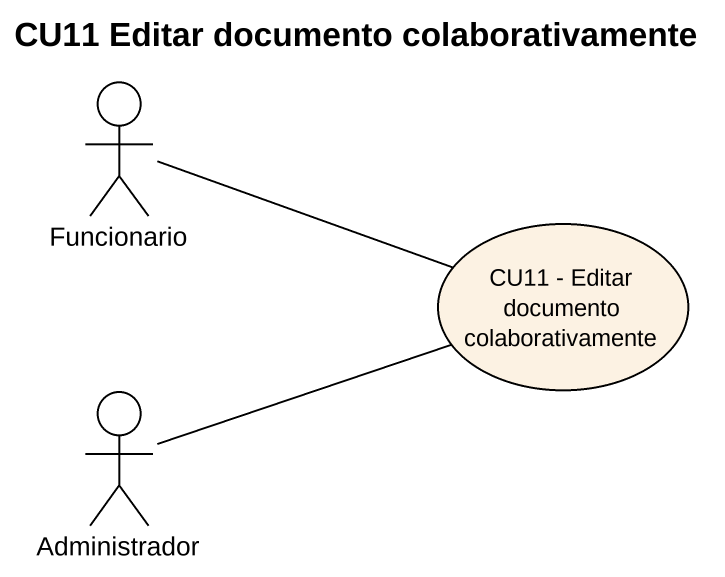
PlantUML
@startuml
title CU11 Editar documento colaborativamente
actor Funcionario
usecase "CU11 - Editar documento colaborativamente" as CU11_Editar_documento
actor Administrador
CU11_Editar_documento -left- Funcionario
CU11_Editar_documento -left- Administrador
@enduml
